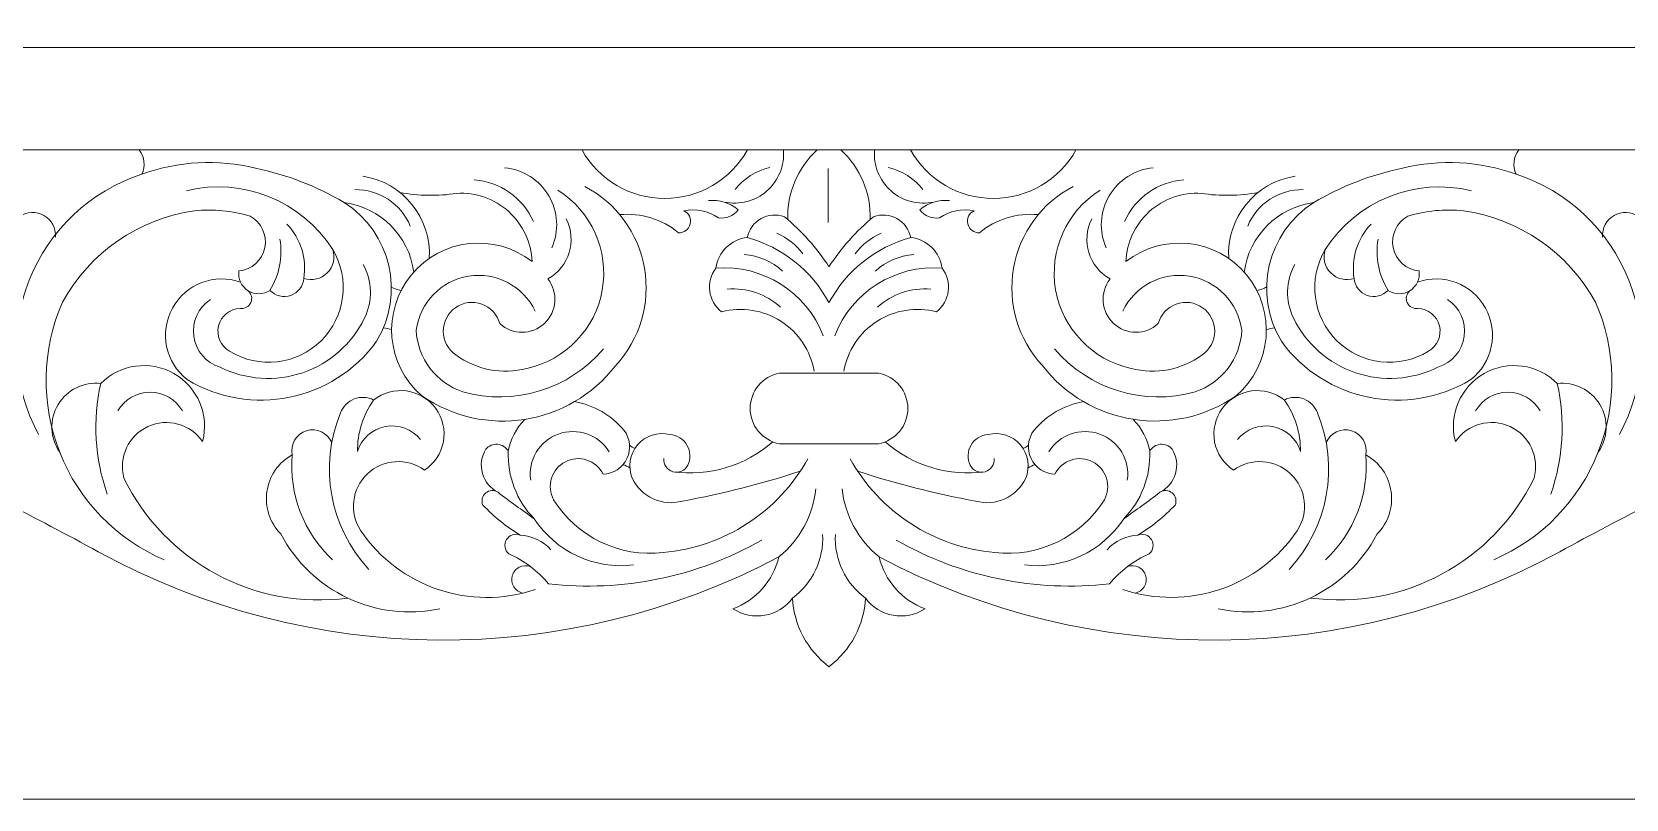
# Model space of a CAD drawing. Header units: millimetres. Extents: x 4866 to 5110, y 114 to 375.
# Drawn here: x 4921.9 to 5014.9, y 252.9 to 297.6 of the extents above; entities that cross this region are included whole.
import ezdxf

# ---------------------------------------------------------------- set-up
doc = ezdxf.new("R2010")
doc.units = ezdxf.units.MM
doc.header["$MEASUREMENT"] = 0
doc.layers.add('SITARA ALL', color=18, linetype='Continuous', true_color=0x000000)

msp = doc.modelspace()

# ---------------------------------------------------------------- linework, layer by layer
at = {"layer": 'SITARA ALL', "lineweight": 9}
for points, knots in [([(4866.449, 374.868), (4866.449, 374.868), (5110.449, 374.868), (5110.449, 374.868), (5110.449, 374.868), (5110.449, 252.868), (5110.449, 252.868), (5110.449, 252.868), (4866.449, 252.868), (4866.449, 252.868), (4866.449, 252.868), (4866.449, 374.868), (4866.449, 374.868)], [0, 0, 0, 0, 0.25, 0.25, 0.25, 0.5, 0.5, 0.5, 0.75, 0.75, 0.75, 1, 1, 1, 1]), ([(4917.691, 290.713), (4917.691, 290.713), (4868.458, 290.713), (4868.458, 290.713), (4868.458, 290.713), (4868.458, 296.678), (4868.458, 296.678), (4868.458, 296.678), (5068.449, 296.678), (5068.449, 296.678), (5068.449, 296.678), (5068.449, 290.713), (5068.449, 290.713), (5068.449, 290.713), (4918.777, 290.713), (4918.777, 290.713)], [0, 0, 0, 0, 0.166667, 0.166667, 0.166667, 0.333333, 0.333333, 0.333333, 0.5, 0.5, 0.5, 0.666667, 0.666667, 0.666667, 1, 1, 1, 1]), ([(4934.113, 283.004), (4932.596, 283.542), (4930.914, 282.902), (4930.14, 281.491), (4929.366, 280.079), (4929.728, 278.317), (4930.997, 277.326), (4934.704, 275.091), (4939.5, 276.057), (4942.045, 279.559), (4943.715, 282.321), (4942.882, 285.906), (4940.162, 287.642), (4938.558, 288.594), (4936.807, 289.272), (4934.98, 289.648), (4932.787, 290.187), (4930.486, 290.068), (4928.361, 289.305), (4928.577, 289.767), (4928.514, 290.312), (4928.198, 290.713)], [0, 0, 0, 0, 0.125, 0.125, 0.125, 0.25, 0.25, 0.25, 0.375, 0.375, 0.375, 0.5, 0.5, 0.5, 0.625, 0.625, 0.625, 0.75, 0.75, 0.75, 1, 1, 1, 1]), ([(4954.021, 290.713), (4954.997, 288.964), (4956.84, 287.881), (4958.843, 287.881), (4960.845, 287.882), (4962.689, 288.964), (4963.664, 290.713)], [0, 0, 0, 0, 0.333333, 0.333333, 0.333333, 1, 1, 1, 1]), ([(4962.316, 287.678), (4963.202, 287.486), (4964.126, 287.725), (4964.806, 288.324), (4965.487, 288.923), (4965.842, 289.809), (4965.763, 290.713)], [0, 0, 0, 0, 0.333333, 0.333333, 0.333333, 1, 1, 1, 1]), ([(4971.083, 290.713), (4971.005, 289.809), (4971.36, 288.923), (4972.04, 288.324), (4972.721, 287.725), (4973.645, 287.485), (4974.531, 287.678)], [0, 0, 0, 0, 0.333333, 0.333333, 0.333333, 1, 1, 1, 1]), ([(4973.183, 290.713), (4974.158, 288.964), (4976.002, 287.881), (4978.004, 287.881), (4980.006, 287.882), (4981.85, 288.964), (4982.825, 290.713)], [0, 0, 0, 0, 0.333333, 0.333333, 0.333333, 1, 1, 1, 1]), ([(5002.733, 283.004), (5004.248, 283.542), (5005.932, 282.9), (5006.706, 281.491), (5007.481, 280.082), (5007.116, 278.317), (5005.85, 277.326), (5002.149, 275.09), (4997.347, 276.064), (4994.801, 279.559), (4993.13, 282.315), (4993.969, 285.905), (4996.685, 287.642), (4998.288, 288.593), (5000.04, 289.272), (5001.866, 289.648), (5004.058, 290.187), (5006.361, 290.067), (5008.486, 289.305), (5008.269, 289.767), (5008.332, 290.312), (5008.648, 290.713)], [0, 0, 0, 0, 0.125, 0.125, 0.125, 0.25, 0.25, 0.25, 0.375, 0.375, 0.375, 0.5, 0.5, 0.5, 0.625, 0.625, 0.625, 0.75, 0.75, 0.75, 1, 1, 1, 1]), ([(4928.361, 289.305), (4925.361, 288.324), (4922.953, 286.063), (4921.789, 283.129), (4920.626, 280.195), (4920.826, 276.898), (4922.338, 274.127)], [0, 0, 0, 0, 0.333333, 0.333333, 0.333333, 1, 1, 1, 1]), ([(4952.263, 285.011), (4952.696, 285.993), (4952.629, 287.123), (4952.083, 288.046), (4951.537, 288.97), (4950.58, 289.574), (4949.511, 289.67)], [0, 0, 0, 0, 0.333333, 0.333333, 0.333333, 1, 1, 1, 1]), ([(4987.335, 289.67), (4986.266, 289.574), (4985.309, 288.97), (4984.764, 288.046), (4984.218, 287.122), (4984.15, 285.993), (4984.583, 285.011)], [0, 0, 0, 0, 0.333333, 0.333333, 0.333333, 1, 1, 1, 1]), ([(5002.293, 282.505), (5002.092, 282.334), (5002.029, 282.05), (5002.139, 281.811), (5002.25, 281.571), (5002.506, 281.434), (5002.766, 281.475), (5003.363, 281.455), (5003.874, 281.039), (5004.017, 280.458), (5004.159, 279.878), (5003.897, 279.273), (5003.377, 278.979), (5001.672, 277.93), (4999.47, 278.182), (4998.043, 279.587), (4996.617, 280.991), (4996.335, 283.19), (4997.358, 284.91), (4999.179, 287.752), (5002.607, 289.127), (5005.889, 288.337)], [0, 0, 0, 0, 0.125, 0.125, 0.125, 0.25, 0.25, 0.25, 0.375, 0.375, 0.375, 0.5, 0.5, 0.5, 0.625, 0.625, 0.625, 0.75, 0.75, 0.75, 1, 1, 1, 1]), ([(5014.509, 274.127), (5016.02, 276.898), (5016.222, 280.195), (5015.057, 283.129), (5013.892, 286.062), (5011.486, 288.325), (5008.486, 289.305)], [0, 0, 0, 0, 0.333333, 0.333333, 0.333333, 1, 1, 1, 1]), ([(4943.399, 288.235), (4944.493, 288.032), (4945.613, 288.013), (4946.713, 288.179), (4947.826, 288.248), (4948.921, 287.864), (4949.748, 287.116), (4950.575, 286.369), (4951.066, 285.318), (4951.11, 284.203), (4948.942, 285.898), (4945.822, 285.559), (4944.076, 283.433), (4942.329, 281.307), (4942.593, 278.179), (4944.676, 276.382), (4948.319, 273.866), (4953.289, 274.64), (4955.984, 278.153), (4957.397, 279.676), (4958.019, 281.769), (4957.664, 283.816), (4957.31, 285.863), (4956.022, 287.627), (4954.178, 288.585)], [0, 0, 0, 0, 0.111111, 0.111111, 0.111111, 0.222222, 0.222222, 0.222222, 0.333333, 0.333333, 0.333333, 0.444444, 0.444444, 0.444444, 0.555556, 0.555556, 0.555556, 0.666667, 0.666667, 0.666667, 0.777778, 0.777778, 0.777778, 1, 1, 1, 1]), ([(4952.615, 288.36), (4954.578, 287.135), (4955.603, 284.839), (4955.206, 282.559), (4954.809, 280.279), (4953.066, 278.467), (4950.805, 277.978), (4949.375, 277.599), (4947.85, 277.89), (4946.66, 278.766), (4946.208, 279.076), (4945.936, 279.588), (4945.932, 280.135), (4945.927, 280.683), (4946.191, 281.198), (4946.637, 281.516), (4947.083, 281.833), (4947.657, 281.912), (4948.172, 281.728), (4948.688, 281.544), (4949.082, 281.12), (4949.226, 280.591), (4949.964, 279.915), (4951.096, 279.917), (4951.829, 280.599), (4952.563, 281.28), (4952.651, 282.409), (4952.03, 283.194), (4953.268, 283.883), (4953.742, 285.424), (4953.103, 286.688)], [0, 0, 0, 0, 0.090909, 0.090909, 0.090909, 0.181818, 0.181818, 0.181818, 0.272727, 0.272727, 0.272727, 0.363636, 0.363636, 0.363636, 0.454545, 0.454545, 0.454545, 0.545455, 0.545455, 0.545455, 0.636364, 0.636364, 0.636364, 0.727273, 0.727273, 0.727273, 0.818182, 0.818182, 0.818182, 1, 1, 1, 1]), ([(4993.447, 288.235), (4992.353, 288.032), (4991.233, 288.013), (4990.134, 288.179), (4989.02, 288.247), (4987.926, 287.865), (4987.098, 287.116), (4986.271, 286.368), (4985.78, 285.318), (4985.736, 284.203), (4987.899, 285.899), (4991.024, 285.554), (4992.771, 283.433), (4994.518, 281.312), (4994.249, 278.18), (4992.17, 276.382), (4988.535, 273.864), (4983.558, 274.648), (4980.863, 278.153), (4979.45, 279.674), (4978.828, 281.77), (4979.182, 283.816), (4979.536, 285.862), (4980.826, 287.627), (4982.668, 288.585)], [0, 0, 0, 0, 0.111111, 0.111111, 0.111111, 0.222222, 0.222222, 0.222222, 0.333333, 0.333333, 0.333333, 0.444444, 0.444444, 0.444444, 0.555556, 0.555556, 0.555556, 0.666667, 0.666667, 0.666667, 0.777778, 0.777778, 0.777778, 1, 1, 1, 1]), ([(4983.743, 286.688), (4983.106, 285.423), (4983.578, 283.882), (4984.816, 283.194), (4984.197, 282.408), (4984.283, 281.279), (4985.017, 280.599), (4985.751, 279.918), (4986.883, 279.914), (4987.62, 280.591), (4987.765, 281.12), (4988.158, 281.544), (4988.674, 281.728), (4989.19, 281.912), (4989.763, 281.833), (4990.209, 281.516), (4990.656, 281.198), (4990.919, 280.683), (4990.915, 280.135), (4990.91, 279.588), (4990.638, 279.076), (4990.187, 278.766), (4988.996, 277.89), (4987.471, 277.6), (4986.042, 277.978), (4983.78, 278.466), (4982.039, 280.279), (4981.64, 282.559), (4981.242, 284.839), (4982.269, 287.134), (4984.231, 288.36)], [0, 0, 0, 0, 0.090909, 0.090909, 0.090909, 0.181818, 0.181818, 0.181818, 0.272727, 0.272727, 0.272727, 0.363636, 0.363636, 0.363636, 0.454545, 0.454545, 0.454545, 0.545455, 0.545455, 0.545455, 0.636364, 0.636364, 0.636364, 0.727273, 0.727273, 0.727273, 0.818182, 0.818182, 0.818182, 1, 1, 1, 1]), ([(4929.657, 266.824), (4926.872, 268.016), (4924.679, 270.272), (4923.565, 273.089), (4922.451, 275.906), (4922.515, 279.065), (4923.732, 281.84), (4925.316, 284.729), (4928.172, 286.703), (4931.435, 287.166), (4932.522, 287.28), (4933.621, 287.174), (4934.667, 286.855), (4935.326, 286.499), (4935.674, 285.752), (4935.526, 285.017), (4935.377, 284.283), (4934.764, 283.732), (4934.018, 283.66), (4933.952, 283.203), (4934.161, 282.75), (4934.553, 282.505), (4934.945, 282.259), (4935.444, 282.268), (4935.826, 282.527)], [0, 0, 0, 0, 0.111111, 0.111111, 0.111111, 0.222222, 0.222222, 0.222222, 0.333333, 0.333333, 0.333333, 0.444444, 0.444444, 0.444444, 0.555556, 0.555556, 0.555556, 0.666667, 0.666667, 0.666667, 0.777778, 0.777778, 0.777778, 1, 1, 1, 1]), ([(4961.393, 287.756), (4962.019, 287.836), (4962.65, 287.644), (4963.126, 287.228), (4962.867, 286.863), (4962.42, 286.68), (4961.98, 286.759), (4961.386, 287.159), (4960.657, 287.307), (4959.953, 287.169), (4960.249, 287.037), (4960.409, 286.712), (4960.333, 286.397), (4960.257, 286.082), (4959.966, 285.866), (4959.643, 285.884), (4958.69, 286.681), (4957.457, 287.062), (4956.22, 286.941)], [0, 0, 0, 0, 0.142857, 0.142857, 0.142857, 0.285714, 0.285714, 0.285714, 0.428571, 0.428571, 0.428571, 0.571429, 0.571429, 0.571429, 0.714286, 0.714286, 0.714286, 1, 1, 1, 1]), ([(4975.454, 287.756), (4974.827, 287.836), (4974.196, 287.644), (4973.721, 287.228), (4973.98, 286.863), (4974.426, 286.68), (4974.866, 286.759), (4975.46, 287.159), (4976.19, 287.307), (4976.893, 287.169), (4976.597, 287.037), (4976.437, 286.713), (4976.513, 286.397), (4976.59, 286.082), (4976.88, 285.866), (4977.204, 285.884), (4978.156, 286.681), (4979.39, 287.062), (4980.626, 286.941)], [0, 0, 0, 0, 0.142857, 0.142857, 0.142857, 0.285714, 0.285714, 0.285714, 0.428571, 0.428571, 0.428571, 0.571429, 0.571429, 0.571429, 0.714286, 0.714286, 0.714286, 1, 1, 1, 1]), ([(5007.189, 266.824), (5009.976, 268.021), (5012.169, 270.282), (5013.281, 273.105), (5014.392, 275.927), (5014.336, 279.063), (5013.114, 281.84), (5011.529, 284.73), (5008.676, 286.704), (5005.412, 287.166), (5004.324, 287.28), (5003.225, 287.175), (5002.18, 286.855), (5001.52, 286.498), (5001.171, 285.752), (5001.321, 285.017), (5001.47, 284.282), (5002.082, 283.731), (5002.829, 283.66), (5002.895, 283.203), (5002.685, 282.75), (5002.293, 282.504), (5001.902, 282.259), (5001.403, 282.268), (5001.02, 282.527), (5000.709, 282.198), (5000.233, 282.084), (4999.806, 282.234), (4999.379, 282.384), (4999.08, 282.772), (4999.043, 283.223)], [0, 0, 0, 0, 0.090909, 0.090909, 0.090909, 0.181818, 0.181818, 0.181818, 0.272727, 0.272727, 0.272727, 0.363636, 0.363636, 0.363636, 0.454545, 0.454545, 0.454545, 0.545455, 0.545455, 0.545455, 0.636364, 0.636364, 0.636364, 0.727273, 0.727273, 0.727273, 0.818182, 0.818182, 0.818182, 1, 1, 1, 1]), ([(4923.314, 285.633), (4923.352, 286.145), (4923.093, 286.633), (4922.648, 286.889), (4922.203, 287.145), (4921.651, 287.124), (4921.227, 286.834)], [0, 0, 0, 0, 0.333333, 0.333333, 0.333333, 1, 1, 1, 1]), ([(4936.408, 285.517), (4936.579, 284.483), (4936.372, 283.421), (4935.826, 282.527), (4936.138, 282.198), (4936.614, 282.083), (4937.041, 282.234), (4937.468, 282.385), (4937.767, 282.772), (4937.803, 283.223), (4937.981, 284.375), (4937.617, 285.543), (4936.815, 286.388)], [0, 0, 0, 0, 0.2, 0.2, 0.2, 0.4, 0.4, 0.4, 0.6, 0.6, 0.6, 1, 1, 1, 1]), ([(4963.657, 285.609), (4963.75, 286.078), (4964.044, 286.483), (4964.462, 286.715), (4964.88, 286.947), (4965.38, 286.983), (4965.827, 286.813), (4966.835, 285.982), (4967.711, 285.002), (4968.423, 283.906), (4969.135, 285.002), (4970.011, 285.982), (4971.02, 286.813), (4971.467, 286.983), (4971.966, 286.947), (4972.384, 286.715), (4972.802, 286.483), (4973.097, 286.078), (4973.189, 285.609), (4971.149, 285.045), (4969.428, 283.675), (4968.423, 281.812), (4967.418, 283.674), (4965.698, 285.046), (4963.657, 285.609)], [0, 0, 0, 0, 0.125, 0.125, 0.125, 0.25, 0.25, 0.25, 0.375, 0.375, 0.375, 0.5, 0.5, 0.5, 0.625, 0.625, 0.625, 0.75, 0.75, 0.75, 0.875, 0.875, 0.875, 1, 1, 1, 1]), ([(4997.358, 284.91), (4997.198, 284.431), (4997.322, 283.903), (4997.679, 283.546), (4998.036, 283.188), (4998.564, 283.063), (4999.043, 283.223), (4998.865, 284.374), (4999.23, 285.543), (5000.032, 286.388)], [0, 0, 0, 0, 0.25, 0.25, 0.25, 0.5, 0.5, 0.5, 1, 1, 1, 1]), ([(5015.619, 286.834), (5015.195, 287.124), (5014.643, 287.145), (5014.198, 286.889), (5013.753, 286.633), (5013.494, 286.145), (5013.532, 285.633)], [0, 0, 0, 0, 0.333333, 0.333333, 0.333333, 1, 1, 1, 1]), ([(4963.657, 285.609), (4962.71, 285.506), (4961.955, 284.772), (4961.826, 283.828), (4961.222, 283.027), (4961.371, 281.891), (4962.163, 281.276), (4963.342, 281.583), (4964.596, 281.382), (4965.621, 280.724), (4966.646, 280.066), (4967.35, 279.009), (4967.562, 277.81)], [0, 0, 0, 0, 0.2, 0.2, 0.2, 0.4, 0.4, 0.4, 0.6, 0.6, 0.6, 1, 1, 1, 1]), ([(4937.803, 283.223), (4938.282, 283.064), (4938.81, 283.188), (4939.167, 283.546), (4939.525, 283.903), (4939.649, 284.431), (4939.489, 284.91), (4940.512, 283.191), (4940.228, 280.992), (4938.803, 279.587), (4937.378, 278.181), (4935.175, 277.931), (4933.47, 278.979), (4932.949, 279.273), (4932.688, 279.878), (4932.83, 280.458), (4932.972, 281.039), (4933.483, 281.454), (4934.08, 281.475), (4934.341, 281.434), (4934.597, 281.571), (4934.707, 281.811), (4934.817, 282.05), (4934.754, 282.334), (4934.553, 282.505)], [0, 0, 0, 0, 0.111111, 0.111111, 0.111111, 0.222222, 0.222222, 0.222222, 0.333333, 0.333333, 0.333333, 0.444444, 0.444444, 0.444444, 0.555556, 0.555556, 0.555556, 0.666667, 0.666667, 0.666667, 0.777778, 0.777778, 0.777778, 1, 1, 1, 1]), ([(4941.268, 284.037), (4941.793, 283.071), (4941.821, 281.911), (4941.344, 280.921), (4940.616, 279.417), (4939.316, 278.266), (4937.735, 277.726), (4936.153, 277.186), (4934.414, 277.305), (4932.917, 278.05), (4932.099, 278.298), (4931.5, 279.001), (4931.381, 279.848), (4931.262, 280.694), (4931.647, 281.534), (4932.365, 281.998)], [0, 0, 0, 0, 0.166667, 0.166667, 0.166667, 0.333333, 0.333333, 0.333333, 0.5, 0.5, 0.5, 0.666667, 0.666667, 0.666667, 1, 1, 1, 1]), ([(4955.277, 279.126), (4953.276, 276.751), (4950.065, 275.768), (4947.076, 276.612), (4945.512, 277.132), (4944.43, 278.563), (4944.352, 280.21), (4944.562, 281.818), (4945.806, 283.098), (4947.408, 283.355), (4949.01, 283.612), (4950.591, 282.783), (4951.293, 281.321)], [0, 0, 0, 0, 0.2, 0.2, 0.2, 0.4, 0.4, 0.4, 0.6, 0.6, 0.6, 1, 1, 1, 1]), ([(4968.754, 279.88), (4969.745, 282.431), (4972.292, 284.034), (4975.021, 283.828), (4975.625, 283.029), (4975.474, 281.891), (4974.683, 281.276), (4973.504, 281.583), (4972.251, 281.383), (4971.225, 280.724), (4970.2, 280.066), (4969.497, 279.01), (4969.284, 277.81)], [0, 0, 0, 0, 0.2, 0.2, 0.2, 0.4, 0.4, 0.4, 0.6, 0.6, 0.6, 1, 1, 1, 1]), ([(4985.553, 281.321), (4986.255, 282.784), (4987.837, 283.611), (4989.438, 283.355), (4991.04, 283.099), (4992.283, 281.818), (4992.494, 280.21), (4992.418, 278.563), (4991.334, 277.133), (4989.77, 276.612), (4986.781, 275.767), (4983.572, 276.752), (4981.569, 279.126)], [0, 0, 0, 0, 0.2, 0.2, 0.2, 0.4, 0.4, 0.4, 0.6, 0.6, 0.6, 1, 1, 1, 1]), ([(4995.578, 284.037), (4995.053, 283.07), (4995.025, 281.912), (4995.502, 280.921), (4996.233, 279.416), (4997.536, 278.265), (4999.121, 277.727), (5000.705, 277.188), (5002.432, 277.302), (5003.929, 278.05), (5004.748, 278.299), (5005.347, 279), (5005.466, 279.848), (5005.584, 280.695), (5005.2, 281.534), (5004.481, 281.998)], [0, 0, 0, 0, 0.166667, 0.166667, 0.166667, 0.333333, 0.333333, 0.333333, 0.5, 0.5, 0.5, 0.666667, 0.666667, 0.666667, 1, 1, 1, 1]), ([(4940.364, 264.592), (4934.962, 263.86), (4929.696, 266.685), (4927.31, 271.587), (4926.983, 272.793), (4927.575, 274.06), (4928.709, 274.585), (4929.842, 275.11), (4931.191, 274.739), (4931.899, 273.71), (4932.299, 275.259), (4931.615, 276.883), (4930.225, 277.675), (4928.835, 278.468), (4927.089, 278.233), (4925.96, 277.099)], [0, 0, 0, 0, 0.166667, 0.166667, 0.166667, 0.333333, 0.333333, 0.333333, 0.5, 0.5, 0.5, 0.666667, 0.666667, 0.666667, 1, 1, 1, 1]), ([(4996.482, 264.592), (5001.89, 263.863), (5007.151, 266.679), (5009.536, 271.587), (5009.862, 272.794), (5009.273, 274.06), (5008.138, 274.585), (5007.002, 275.109), (5005.656, 274.741), (5004.948, 273.71), (5004.546, 275.257), (5005.233, 276.883), (5006.621, 277.675), (5008.009, 278.468), (5009.758, 278.231), (5010.887, 277.099), (5011.371, 274.957), (5011.24, 272.721), (5010.51, 270.65)], [0, 0, 0, 0, 0.142857, 0.142857, 0.142857, 0.285714, 0.285714, 0.285714, 0.428571, 0.428571, 0.428571, 0.571429, 0.571429, 0.571429, 0.714286, 0.714286, 0.714286, 1, 1, 1, 1]), ([(4926.337, 270.65), (4925.607, 272.721), (4925.476, 274.957), (4925.96, 277.099), (4924.961, 277.212), (4923.99, 276.731), (4923.474, 275.869), (4922.959, 275.006), (4922.994, 273.923), (4923.566, 273.097)], [0, 0, 0, 0, 0.25, 0.25, 0.25, 0.5, 0.5, 0.5, 1, 1, 1, 1]), ([(4965.536, 277.704), (4965.536, 277.704), (4971.311, 277.704), (4971.311, 277.704), (4972.301, 277.519), (4973.02, 276.653), (4973.02, 275.644), (4973.021, 274.636), (4972.301, 273.771), (4971.311, 273.585), (4971.311, 273.585), (4965.536, 273.585), (4965.536, 273.585), (4964.545, 273.77), (4963.826, 274.636), (4963.826, 275.644), (4963.825, 276.653), (4964.545, 277.518), (4965.536, 277.704)], [0, 0, 0, 0, 0.166667, 0.166667, 0.166667, 0.333333, 0.333333, 0.333333, 0.5, 0.5, 0.5, 0.666667, 0.666667, 0.666667, 0.833333, 0.833333, 0.833333, 1, 1, 1, 1]), ([(5013.281, 273.097), (5013.852, 273.924), (5013.888, 275.007), (5013.372, 275.869), (5012.856, 276.731), (5011.885, 277.212), (5010.887, 277.099)], [0, 0, 0, 0, 0.333333, 0.333333, 0.333333, 1, 1, 1, 1]), ([(4930.72, 275.499), (4930.332, 276.174), (4929.614, 276.59), (4928.835, 276.59), (4928.056, 276.589), (4927.337, 276.174), (4926.95, 275.499)], [0, 0, 0, 0, 0.333333, 0.333333, 0.333333, 1, 1, 1, 1]), ([(4941.872, 276.132), (4941.52, 276.317), (4941.106, 276.34), (4940.736, 276.196), (4940.366, 276.051), (4940.076, 275.754), (4939.942, 275.38), (4938.661, 272.278), (4939.303, 268.718), (4941.59, 266.261)], [0, 0, 0, 0, 0.25, 0.25, 0.25, 0.5, 0.5, 0.5, 1, 1, 1, 1]), ([(4944.602, 273.829), (4944.112, 274.442), (4943.324, 274.734), (4942.553, 274.586), (4941.782, 274.437), (4941.158, 273.875), (4940.931, 273.124), (4940.917, 274.201), (4941.247, 275.255), (4941.872, 276.132), (4942.412, 276.563), (4943.105, 276.754), (4943.789, 276.662), (4944.474, 276.569), (4945.091, 276.199), (4945.496, 275.64), (4945.902, 275.081), (4946.061, 274.38), (4945.936, 273.7), (4945.812, 273.021), (4945.414, 272.422), (4944.837, 272.043), (4943.821, 272.784), (4942.421, 272.695), (4941.509, 271.829), (4940.596, 270.963), (4940.432, 269.571), (4941.119, 268.517), (4943.358, 265.224), (4947.509, 263.82), (4951.285, 265.086)], [0, 0, 0, 0, 0.090909, 0.090909, 0.090909, 0.181818, 0.181818, 0.181818, 0.272727, 0.272727, 0.272727, 0.363636, 0.363636, 0.363636, 0.454545, 0.454545, 0.454545, 0.545455, 0.545455, 0.545455, 0.636364, 0.636364, 0.636364, 0.727273, 0.727273, 0.727273, 0.818182, 0.818182, 0.818182, 1, 1, 1, 1]), ([(4985.562, 265.086), (4989.339, 263.823), (4993.491, 265.222), (4995.727, 268.517), (4996.414, 269.572), (4996.251, 270.964), (4995.337, 271.829), (4994.424, 272.694), (4993.025, 272.785), (4992.009, 272.043), (4991.432, 272.422), (4991.035, 273.021), (4990.91, 273.7), (4990.786, 274.38), (4990.945, 275.081), (4991.35, 275.64), (4991.755, 276.2), (4992.373, 276.569), (4993.057, 276.662), (4993.742, 276.755), (4994.435, 276.563), (4994.974, 276.132), (4995.326, 276.317), (4995.741, 276.34), (4996.111, 276.196), (4996.481, 276.051), (4996.77, 275.754), (4996.904, 275.38), (4998.186, 272.281), (4997.54, 268.717), (4995.257, 266.261)], [0, 0, 0, 0, 0.090909, 0.090909, 0.090909, 0.181818, 0.181818, 0.181818, 0.272727, 0.272727, 0.272727, 0.363636, 0.363636, 0.363636, 0.454545, 0.454545, 0.454545, 0.545455, 0.545455, 0.545455, 0.636364, 0.636364, 0.636364, 0.727273, 0.727273, 0.727273, 0.818182, 0.818182, 0.818182, 1, 1, 1, 1]), ([(4994.974, 276.132), (4995.599, 275.255), (4995.929, 274.201), (4995.916, 273.124), (4995.688, 273.875), (4995.064, 274.438), (4994.293, 274.586), (4993.523, 274.734), (4992.734, 274.443), (4992.245, 273.829)], [0, 0, 0, 0, 0.25, 0.25, 0.25, 0.5, 0.5, 0.5, 1, 1, 1, 1]), ([(5009.897, 275.499), (5009.509, 276.174), (5008.79, 276.59), (5008.011, 276.59), (5007.233, 276.589), (5006.514, 276.174), (5006.126, 275.499)], [0, 0, 0, 0, 0.333333, 0.333333, 0.333333, 1, 1, 1, 1]), ([(4968.048, 268.293), (4968.131, 266.84), (4967.468, 265.444), (4966.291, 264.588), (4965.484, 263.494), (4963.962, 263.221), (4962.823, 263.962), (4964.165, 264.464), (4965.17, 265.597), (4965.507, 266.989), (4953.071, 260.417), (4938.153, 260.535), (4925.815, 267.29), (4922.151, 269.28), (4918.44, 271.182), (4914.685, 272.994), (4908.644, 275.635), (4901.61, 274.329), (4896.925, 269.69), (4896.142, 270.156), (4895.783, 271.101), (4896.058, 271.969)], [0, 0, 0, 0, 0.125, 0.125, 0.125, 0.25, 0.25, 0.25, 0.375, 0.375, 0.375, 0.5, 0.5, 0.5, 0.625, 0.625, 0.625, 0.75, 0.75, 0.75, 1, 1, 1, 1]), ([(4953.583, 276.039), (4954.708, 275.84), (4955.728, 275.252), (4956.464, 274.378), (4956.829, 273.904), (4956.898, 273.265), (4956.643, 272.724), (4956.387, 272.182), (4955.85, 271.829), (4955.252, 271.809), (4955.06, 272.201), (4954.719, 272.498), (4954.305, 272.635), (4953.891, 272.773), (4953.44, 272.737), (4953.052, 272.538), (4952.664, 272.338), (4952.373, 271.991), (4952.244, 271.574), (4952.115, 271.158), (4952.159, 270.707), (4952.367, 270.323), (4953.721, 268.142), (4956.211, 266.941), (4958.761, 267.242), (4962.305, 267.556), (4965.462, 269.603), (4967.192, 272.712)], [0, 0, 0, 0, 0.1, 0.1, 0.1, 0.2, 0.2, 0.2, 0.3, 0.3, 0.3, 0.4, 0.4, 0.4, 0.5, 0.5, 0.5, 0.6, 0.6, 0.6, 0.7, 0.7, 0.7, 0.8, 0.8, 0.8, 1, 1, 1, 1]), ([(4969.655, 272.712), (4971.386, 269.604), (4974.541, 267.555), (4978.085, 267.242), (4980.635, 266.942), (4983.127, 268.141), (4984.48, 270.323), (4984.687, 270.707), (4984.731, 271.158), (4984.602, 271.574), (4984.473, 271.991), (4984.182, 272.338), (4983.795, 272.538), (4983.407, 272.737), (4982.955, 272.773), (4982.541, 272.635), (4982.127, 272.498), (4981.786, 272.201), (4981.594, 271.809), (4980.996, 271.829), (4980.459, 272.183), (4980.204, 272.724), (4979.948, 273.265), (4980.018, 273.904), (4980.382, 274.378), (4981.118, 275.252), (4982.139, 275.84), (4983.264, 276.039)], [0, 0, 0, 0, 0.1, 0.1, 0.1, 0.2, 0.2, 0.2, 0.3, 0.3, 0.3, 0.4, 0.4, 0.4, 0.5, 0.5, 0.5, 0.6, 0.6, 0.6, 0.7, 0.7, 0.7, 0.8, 0.8, 0.8, 1, 1, 1, 1]), ([(5046.892, 269.822), (5045.39, 269.429), (5043.792, 269.906), (5042.751, 271.058), (5042.227, 271.587), (5041.531, 271.91), (5040.789, 271.969), (5041.064, 271.101), (5040.704, 270.156), (5039.921, 269.69), (5035.234, 274.327), (5028.201, 275.638), (5022.161, 272.994), (5018.406, 271.182), (5014.695, 269.28), (5011.031, 267.29), (4998.696, 260.531), (4983.778, 260.422), (4971.34, 266.989)], [0, 0, 0, 0, 0.142857, 0.142857, 0.142857, 0.285714, 0.285714, 0.285714, 0.428571, 0.428571, 0.428571, 0.571429, 0.571429, 0.571429, 0.714286, 0.714286, 0.714286, 1, 1, 1, 1]), ([(4939.432, 273.648), (4939.191, 274.226), (4938.551, 274.526), (4937.952, 274.342), (4937.354, 274.157), (4936.993, 273.549), (4937.119, 272.936), (4936.931, 270.646), (4937.796, 268.397), (4939.472, 266.825)], [0, 0, 0, 0, 0.25, 0.25, 0.25, 0.5, 0.5, 0.5, 1, 1, 1, 1]), ([(4957.018, 266.517), (4954.736, 266.248), (4952.497, 267.292), (4951.234, 269.212), (4950.207, 270.26), (4949.66, 271.687), (4949.722, 273.152), (4949.848, 273.853), (4950.184, 274.5), (4950.684, 275.008)], [0, 0, 0, 0, 0.25, 0.25, 0.25, 0.5, 0.5, 0.5, 1, 1, 1, 1]), ([(4955.609, 273.116), (4954.989, 274.12), (4953.751, 274.551), (4952.642, 274.147), (4951.533, 273.744), (4950.859, 272.62), (4951.028, 271.452)], [0, 0, 0, 0, 0.333333, 0.333333, 0.333333, 1, 1, 1, 1]), ([(4966.744, 271.979), (4964.495, 271.249), (4962.199, 270.669), (4959.873, 270.241), (4958.706, 269.916), (4957.474, 270.478), (4956.951, 271.571), (4956.679, 272.227), (4956.8, 272.981), (4957.263, 273.52), (4957.725, 274.059), (4958.453, 274.292), (4959.143, 274.122), (4959.557, 274.094), (4959.931, 273.862), (4960.14, 273.504), (4960.35, 273.146), (4960.367, 272.706), (4960.188, 272.332), (4960.027, 272.018), (4959.667, 271.861), (4959.327, 271.956), (4958.987, 272.05), (4958.76, 272.372), (4958.785, 272.724)], [0, 0, 0, 0, 0.111111, 0.111111, 0.111111, 0.222222, 0.222222, 0.222222, 0.333333, 0.333333, 0.333333, 0.444444, 0.444444, 0.444444, 0.555556, 0.555556, 0.555556, 0.666667, 0.666667, 0.666667, 0.777778, 0.777778, 0.777778, 1, 1, 1, 1]), ([(4970.102, 271.979), (4972.352, 271.249), (4974.647, 270.669), (4976.973, 270.241), (4978.141, 269.917), (4979.373, 270.476), (4979.895, 271.571), (4980.167, 272.227), (4980.047, 272.981), (4979.584, 273.52), (4979.12, 274.059), (4978.394, 274.292), (4977.703, 274.122), (4977.289, 274.094), (4976.916, 273.863), (4976.706, 273.504), (4976.497, 273.145), (4976.479, 272.707), (4976.658, 272.332), (4976.82, 272.018), (4977.179, 271.861), (4977.52, 271.956), (4977.86, 272.051), (4978.086, 272.371), (4978.062, 272.724)], [0, 0, 0, 0, 0.111111, 0.111111, 0.111111, 0.222222, 0.222222, 0.222222, 0.333333, 0.333333, 0.333333, 0.444444, 0.444444, 0.444444, 0.555556, 0.555556, 0.555556, 0.666667, 0.666667, 0.666667, 0.777778, 0.777778, 0.777778, 1, 1, 1, 1]), ([(4979.828, 266.517), (4982.112, 266.248), (4984.35, 267.29), (4985.612, 269.212), (4986.323, 269.714), (4987.025, 270.228), (4987.718, 270.753), (4988.164, 270.975), (4988.495, 271.375), (4988.631, 271.854), (4988.766, 272.334), (4988.693, 272.848), (4988.43, 273.271), (4988.262, 273.471), (4988.007, 273.575), (4987.746, 273.552), (4987.486, 273.528), (4987.254, 273.379), (4987.125, 273.152), (4986.998, 273.854), (4986.663, 274.5), (4986.162, 275.008)], [0, 0, 0, 0, 0.125, 0.125, 0.125, 0.25, 0.25, 0.25, 0.375, 0.375, 0.375, 0.5, 0.5, 0.5, 0.625, 0.625, 0.625, 0.75, 0.75, 0.75, 1, 1, 1, 1]), ([(4985.818, 271.452), (4985.986, 272.62), (4985.314, 273.745), (4984.204, 274.147), (4983.095, 274.55), (4981.857, 274.12), (4981.237, 273.116)], [0, 0, 0, 0, 0.333333, 0.333333, 0.333333, 1, 1, 1, 1]), ([(4991.115, 263.958), (4994.837, 263.185), (4998.618, 264.965), (5000.387, 268.329), (5001.03, 268.979), (5001.331, 269.891), (5001.202, 270.796), (5001.072, 271.701), (5000.527, 272.493), (4999.728, 272.936), (4999.853, 273.55), (4999.493, 274.158), (4998.894, 274.342), (4998.295, 274.526), (4997.655, 274.226), (4997.414, 273.648)], [0, 0, 0, 0, 0.166667, 0.166667, 0.166667, 0.333333, 0.333333, 0.333333, 0.5, 0.5, 0.5, 0.666667, 0.666667, 0.666667, 1, 1, 1, 1]), ([(4949.128, 270.753), (4948.683, 270.975), (4948.351, 271.375), (4948.216, 271.854), (4948.08, 272.334), (4948.153, 272.848), (4948.416, 273.271), (4948.585, 273.47), (4948.84, 273.575), (4949.1, 273.552), (4949.36, 273.528), (4949.592, 273.379), (4949.722, 273.152)], [0, 0, 0, 0, 0.2, 0.2, 0.2, 0.4, 0.4, 0.4, 0.6, 0.6, 0.6, 1, 1, 1, 1]), ([(4937.119, 272.936), (4936.319, 272.492), (4935.774, 271.701), (4935.644, 270.796), (4935.515, 269.891), (4935.816, 268.979), (4936.46, 268.329), (4938.231, 264.966), (4942.01, 263.182), (4945.731, 263.958)], [0, 0, 0, 0, 0.25, 0.25, 0.25, 0.5, 0.5, 0.5, 1, 1, 1, 1]), ([(4952.211, 267.406), (4951.749, 267.918), (4951.102, 268.224), (4950.413, 268.257), (4949.615, 268.744), (4948.883, 269.334), (4948.239, 270.012), (4948.133, 270.258), (4948.201, 270.544), (4948.407, 270.715), (4948.612, 270.886), (4948.906, 270.901), (4949.128, 270.753), (4949.822, 270.228), (4950.524, 269.714), (4951.234, 269.212)], [0, 0, 0, 0, 0.166667, 0.166667, 0.166667, 0.333333, 0.333333, 0.333333, 0.5, 0.5, 0.5, 0.666667, 0.666667, 0.666667, 1, 1, 1, 1]), ([(4966.291, 264.588), (4966.384, 263.005), (4967.162, 261.543), (4968.423, 260.583), (4969.684, 261.543), (4970.463, 263.005), (4970.555, 264.588), (4971.364, 263.494), (4972.883, 263.219), (4974.023, 263.962), (4972.682, 264.463), (4971.677, 265.598), (4971.34, 266.989), (4970.131, 267.979), (4969.358, 269.404), (4969.186, 270.957)], [0, 0, 0, 0, 0.166667, 0.166667, 0.166667, 0.333333, 0.333333, 0.333333, 0.5, 0.5, 0.5, 0.666667, 0.666667, 0.666667, 1, 1, 1, 1]), ([(4972.348, 267.971), (4976.114, 265.816), (4980.467, 264.922), (4984.777, 265.422), (4985.407, 266.173), (4986.2, 266.771), (4987.095, 267.17), (4987.337, 267.375), (4987.394, 267.725), (4987.229, 267.996), (4987.063, 268.267), (4986.726, 268.377), (4986.433, 268.257), (4987.232, 268.744), (4987.963, 269.334), (4988.608, 270.012), (4988.714, 270.258), (4988.646, 270.544), (4988.44, 270.715), (4988.234, 270.886), (4987.94, 270.902), (4987.718, 270.753)], [0, 0, 0, 0, 0.125, 0.125, 0.125, 0.25, 0.25, 0.25, 0.375, 0.375, 0.375, 0.5, 0.5, 0.5, 0.625, 0.625, 0.625, 0.75, 0.75, 0.75, 1, 1, 1, 1]), ([(4964.498, 267.971), (4960.734, 265.816), (4956.377, 264.923), (4952.069, 265.422), (4951.439, 266.173), (4950.647, 266.771), (4949.751, 267.17), (4949.509, 267.375), (4949.453, 267.726), (4949.618, 267.996), (4949.783, 268.267), (4950.12, 268.377), (4950.413, 268.257)], [0, 0, 0, 0, 0.2, 0.2, 0.2, 0.4, 0.4, 0.4, 0.6, 0.6, 0.6, 1, 1, 1, 1]), ([(4951.01, 266.428), (4950.799, 266.506), (4950.565, 266.493), (4950.364, 266.391), (4950.163, 266.289), (4950.014, 266.108), (4949.952, 265.891), (4949.891, 265.675), (4949.923, 265.442), (4950.04, 265.25), (4950.158, 265.058), (4950.35, 264.924), (4950.571, 264.88)], [0, 0, 0, 0, 0.2, 0.2, 0.2, 0.4, 0.4, 0.4, 0.6, 0.6, 0.6, 1, 1, 1, 1]), ([(4986.275, 264.88), (4986.496, 264.924), (4986.689, 265.058), (4986.806, 265.25), (4986.923, 265.442), (4986.955, 265.675), (4986.894, 265.891), (4986.832, 266.108), (4986.684, 266.289), (4986.483, 266.391), (4986.282, 266.493), (4986.048, 266.506), (4985.837, 266.428)], [0, 0, 0, 0, 0.2, 0.2, 0.2, 0.4, 0.4, 0.4, 0.6, 0.6, 0.6, 1, 1, 1, 1])]:
    msp.add_open_spline(points, degree=3, knots=knots, dxfattribs=at)
for points in [[(4967.727, 290.713), (4966.595, 289.67), (4965.972, 288.189), (4966.019, 286.651)], [(4970.827, 286.651), (4970.874, 288.189), (4970.251, 289.671), (4969.119, 290.713)], [(4939.489, 284.91), (4937.663, 287.754), (4934.242, 289.13), (4930.958, 288.337)], [(4945.118, 284.389), (4945.251, 286.749), (4943.575, 288.823), (4941.239, 289.183)], [(4964.976, 289.692), (4964.174, 289.503), (4963.46, 289.048), (4962.949, 288.401)], [(4968.38, 289.631), (4968.38, 289.631), (4968.38, 286.475), (4968.38, 286.475)], [(4973.897, 288.401), (4973.386, 289.048), (4972.672, 289.503), (4971.87, 289.692)], [(4995.607, 289.183), (4993.272, 288.821), (4991.593, 286.749), (4991.729, 284.389)], [(4944.005, 286.275), (4943.464, 287.579), (4942.184, 288.42), (4940.773, 288.398)], [(4951.191, 286.548), (4950.567, 287.925), (4949.246, 288.853), (4947.739, 288.971)], [(4989.107, 288.971), (4987.601, 288.852), (4986.279, 287.925), (4985.656, 286.548)], [(4996.073, 288.398), (4994.662, 288.42), (4993.382, 287.579), (4992.842, 286.275)], [(4944.212, 283.592), (4943.929, 285.702), (4942.272, 287.36), (4940.162, 287.642)], [(4996.685, 287.642), (4994.575, 287.359), (4992.916, 285.702), (4992.634, 283.592)], [(4966.894, 284.65), (4966.509, 285.181), (4965.988, 285.598), (4965.385, 285.856)], [(4971.462, 285.856), (4970.859, 285.598), (4970.337, 285.181), (4969.952, 284.65)], [(4975.021, 283.828), (4974.891, 284.772), (4974.136, 285.506), (4973.189, 285.609)], [(5000.439, 285.517), (5000.268, 284.483), (5000.474, 283.422), (5001.02, 282.527)], [(4965.717, 283.654), (4965.096, 284.209), (4964.312, 284.548), (4963.482, 284.619)], [(4973.364, 284.619), (4972.535, 284.548), (4971.751, 284.209), (4971.13, 283.654)], [(4968.092, 279.88), (4967.099, 282.433), (4964.557, 284.036), (4961.826, 283.828)], [(4942.903, 282.738), (4943.077, 282.627), (4943.272, 282.552), (4943.475, 282.516)], [(4965.596, 281.543), (4964.751, 282.312), (4963.624, 282.695), (4962.485, 282.599)], [(4974.361, 282.599), (4973.222, 282.695), (4972.095, 282.313), (4971.25, 281.543)], [(4993.372, 282.516), (4993.575, 282.552), (4993.769, 282.627), (4993.943, 282.738)], [(4942.922, 280.23), (4942.769, 280.288), (4942.609, 280.328), (4942.447, 280.351)], [(4994.4, 280.351), (4994.237, 280.328), (4994.078, 280.288), (4993.924, 280.23)], [(4956.792, 273.498), (4956.887, 273.419), (4956.995, 273.358), (4957.111, 273.317)], [(4959.327, 271.956), (4961.429, 271.665), (4963.552, 272.3), (4965.15, 273.696)], [(4971.697, 273.696), (4973.295, 272.3), (4975.418, 271.665), (4977.52, 271.956)], [(4979.736, 273.317), (4979.852, 273.358), (4979.959, 273.419), (4980.054, 273.498)], [(4985.612, 269.212), (4986.64, 270.26), (4987.187, 271.686), (4987.125, 273.152)], [(4997.375, 266.825), (4999.05, 268.397), (4999.917, 270.646), (4999.728, 272.936)], [(4956.811, 272.18), (4956.686, 272.26), (4956.549, 272.321), (4956.406, 272.36)], [(4980.44, 272.36), (4980.297, 272.321), (4980.161, 272.26), (4980.035, 272.18)], [(4965.507, 266.989), (4966.716, 267.979), (4967.489, 269.403), (4967.66, 270.957)], [(4968.798, 268.293), (4968.716, 266.839), (4969.377, 265.444), (4970.555, 264.588)], [(4986.433, 268.257), (4985.744, 268.224), (4985.097, 267.918), (4984.635, 267.406)]]:
    msp.add_open_spline(points, degree=3, dxfattribs=at)

doc.saveas('drawing.dxf')
